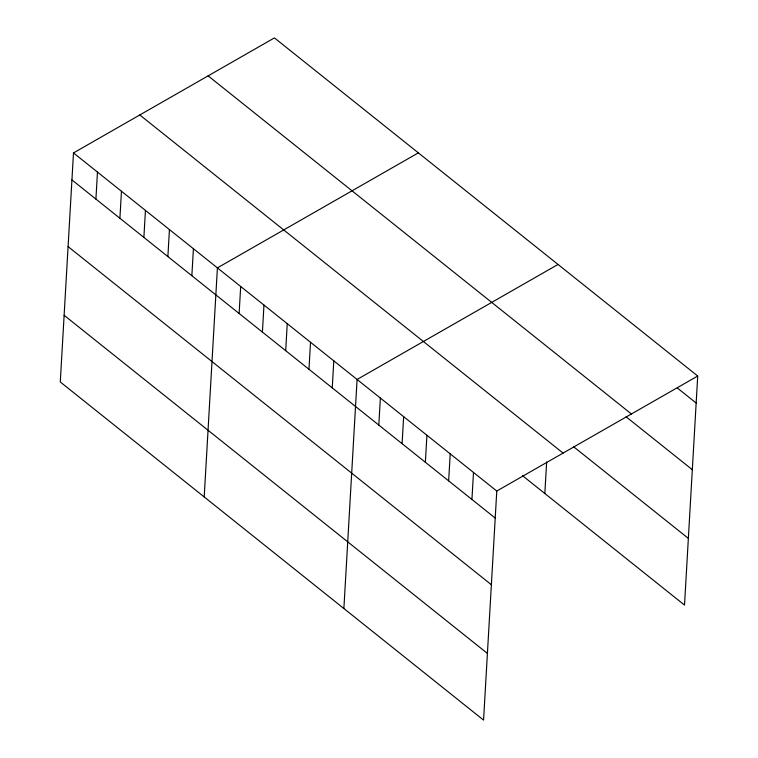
<?xml version="1.0" encoding="UTF-8"?>
<svg xmlns="http://www.w3.org/2000/svg" width="758" height="758" viewBox="0 0 758 758"><rect width="100%" height="100%" fill="white"/><g stroke="black" fill="none" stroke-linecap="round" stroke-linejoin="round"><path stroke-width="1.14" d="M73.488 152.927L60.28 381.975L483.566 720.1L496.774 491.042L73.488 152.927L274.434 37.9L697.72 376.025L684.512 605.074L522.442 475.617M95.915 199.089L97.469 172.085M119.906 218.247L121.46 191.243M143.887 237.415L145.441 210.402M167.878 256.574L169.432 229.56M191.859 275.732L193.413 248.728M204.196 496.935L217.404 267.887L418.35 152.86M239.13 313.49L240.684 286.477M262.41 332.089L263.964 305.076M285.69 350.679L287.244 323.675M308.97 369.279L310.524 342.275M332.25 387.878L333.804 360.865M343.876 608.522L357.084 379.464L558.04 264.438M378.81 425.067L380.364 398.064M402.091 443.667L403.644 416.654M425.371 462.266L426.925 435.253M448.651 480.856L450.214 453.853M471.931 499.456L473.494 472.452M544.831 493.496L546.651 461.916M496.774 491.042L697.72 376.025M677.358 388.011L696.166 403.029M208.118 75.857L631.405 413.982M626.061 416.777L692.319 469.704M573.749 446.85L688.359 538.398M139.804 114.97L563.08 453.085M71.934 179.93L495.211 518.055M68.087 246.606L491.374 584.731M64.127 315.3L487.413 653.424"/></g></svg>
